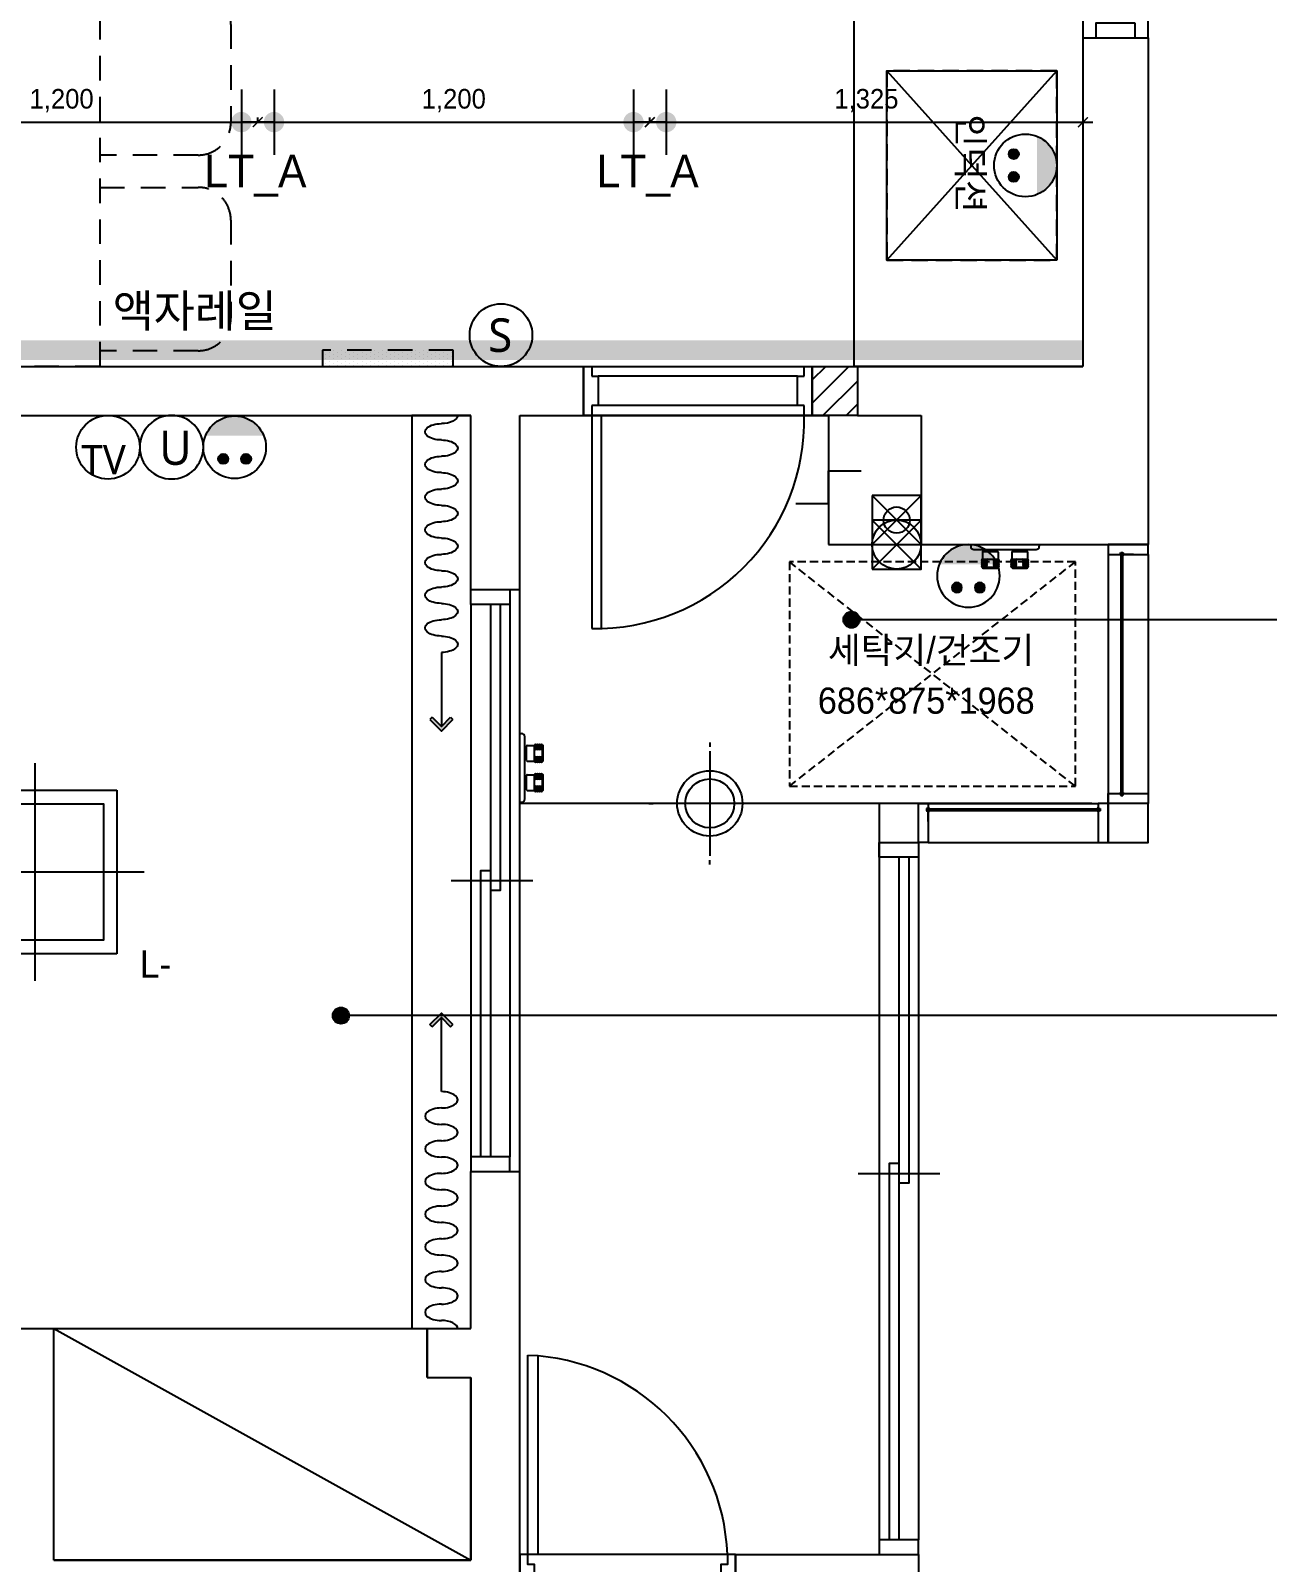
# Model space of a CAD drawing. Header units: inches. Extents: x 38372 to 259385, y 31566 to 93830.
# Drawn here: x 104668 to 108452, y 57393 to 62080 of the extents above; entities that cross this region are included whole.
import ezdxf
from ezdxf.enums import TextEntityAlignment as Align

# ---------------------------------------------------------------- set-up
doc = ezdxf.new("R2010")
doc.units = ezdxf.units.IN
doc.header["$LTSCALE"] = 50
doc.header["$MEASUREMENT"] = 0
doc.header["$PDSIZE"] = 700.071425
for name, pattern in [('DASHED', [0.75, 0.5, -0.25]), ('DASHEDX2', [1.5, 1, -0.5]), ('HID', [2.5, 1.5, -1])]:
    doc.linetypes.add(name, pattern=pattern)
for name, color, linetype in [('0-ELC TEXT', 7, 'Continuous'), ('01. F-소품', 3, 'Continuous'), ('02-WAL', 2, 'Continuous'), ('03-WAL NEW', 3, 'Continuous'), ('04-WIN', 4, 'Continuous'), ('06-FUR', 6, 'Continuous'), ('06-LIGHT', 4, 'Continuous'), ('07-DIM WAL', 5, 'Continuous'), ('2-con', 2, 'Continuous'), ('3.기호.계단선', 30, 'Continuous'), ('4-win', 4, 'Continuous'), ('_LIBR', 4, 'Continuous'), ('fin', 5, 'Continuous'), ('FUR', 8, 'DASHED'), ('HAT', 5, 'Continuous'), ('RC-LIGHT', 7, 'Continuous'), ('U-LANP', 6, 'Continuous'), ('설비', 140, 'Continuous')]:
    doc.layers.add(name, color=color, linetype=linetype)
doc.styles.add('DH-TEXT', font='')
doc.styles.add('HY 울릉도 L', font='')
doc.styles.get("Standard").update_dxf_attribs({"font": 'malgun.ttf'})
doc.styles.add('코레일둥고', font='Korail_Round_Gothic_Medium.ttf')
doc.styles.get('DH-TEXT').set_extended_font_data('HY울릉도L')
doc.styles.get('HY 울릉도 L').set_extended_font_data('HY울릉도L')
doc.linetypes.add('ZIGZAG', pattern='A,0.0001,-0.2,[131,ltypeshp.shx,S=0.2,R=0,X=-0.2,Y=0],-0.4,[131,ltypeshp.shx,S=0.2,R=180,X=0.2,Y=0],-0.2', length=0.8001)
doc.dimstyles.new('30', dxfattribs={"dimscale": 30, "dimtxt": 2, "dimasz": 1, "dimexe": 1, "dimexo": 1, "dimgap": 1, "dimtad": 1, "dimdec": 0, "dimrnd": 0.05, "dimdsep": 46, "dimlunit": 6, "dimtxsty": 'HY 울릉도 L', "dimblk": 'ARCHTICK', "dimcen": 2.5, "dimdle": 1, "dimclrd": 133, "dimclre": 133, "dimclrt": 30, "dimadec": 0, "dimazin": 0, "dimtfac": 1, "dimtdec": 0, "dimtix": 1, "dimtmove": 2, "dimatfit": 3, "dimldrblk": 'ARCHTICK', "dimfxl": 0, "dimlwd": -1, "dimlwe": -1, "dimarcsym": 0})

# ---------------------------------------------------------------- blocks, each defined once
blk = doc.blocks.new('ffwfr')
at = {"color": 8}
for p, q in [((107243, 60432.5), (107393, 60582.5)), ((107243, 60582.5), (107393, 60432.5))]:
    blk.add_line(p, q, dxfattribs=at)
blk.add_lwpolyline([(107243, 60432.5), (107393, 60432.5), (107393, 60582.5), (107243, 60582.5)], close=True, dxfattribs=at)
blk.add_circle((107318, 60507.5), 75, dxfattribs=at)
at = {"layer": '02-WAL', "color": 8}
blk.add_line((107965, 60507.5), (108088, 60507.5), dxfattribs=at)
blk.add_line((107965, 60507.5), (108088, 60507.5), dxfattribs=at)
at = {"layer": '03-WAL NEW', "color": 8, "linetype": 'Continuous'}
for p, q in [((107060, 61011.3), (107101.2, 61052.5)), ((107060, 60940.6), (107171.9, 61052.5)), ((107092.7, 60902.5), (107198, 61007.8)), ((107163.4, 60902.5), (107198, 60937.1))]:
    blk.add_line(p, q, dxfattribs=at)
at = {"layer": '03-WAL NEW', "color": 8}
for p, q in [((107060, 61052.5), (107198, 61052.5)), ((107060, 60902.5), (107060, 61052.5)), ((107198, 61052.5), (107198, 60902.5)), ((106165, 59715.5), (106165, 60902.5)), ((106165, 60902.5), (107110, 60902.5)), ((107198, 60902.5), (107060, 60902.5)), ((107110, 60902.5), (107110, 60507.5)), ((107110, 60633.3), (107110, 60733.3)), ((107110, 60733.3), (107210, 60733.3)), ((107393, 60657.5), (107243, 60507.5)), ((107243, 60657.5), (107393, 60507.5)), ((107393, 60657.5), (107243, 60657.5)), ((107243, 60657.5), (107243, 60507.5)), ((107393, 60507.5), (107393, 60657.5)), ((107010, 60633.3), (107110, 60633.3)), ((107110, 60507.5), (107965, 60507.5)), ((107243, 60507.5), (107393, 60507.5)), ((107965, 60507.5), (107965, 59715.5)), ((107915, 59715.5), (106165, 59715.5))]:
    blk.add_line(p, q, dxfattribs=at)
blk.add_circle((107318, 60582.5), 40, dxfattribs=at)
at = {"layer": '04-WIN', "color": 8}
for p, q in [((107965, 60507.5), (108088, 60507.5)), ((107965, 60507.5), (107965, 59715.5)), ((107965, 60507.5), (108088, 60507.5)), ((107965, 60507.5), (107965, 60477.5)), ((108088, 60507.5), (107965, 60507.5)), ((108088, 60477.5), (108088, 60507.5)), ((107965, 60477.5), (108002.3, 60477.5)), ((107965, 60477.5), (107965, 59745.5)), ((108001.5, 60477.5), (108002.9, 60474.8)), ((108002.3, 60477.5), (108004, 60483)), ((108002.9, 60474.8), (108003.8, 60474.2)), ((108003.8, 60474.2), (108005.3, 60473.7)), ((108004, 60483), (108010.5, 60483)), ((108005.3, 60481), (108009.3, 60481)), ((108005.3, 59742), (108005.3, 60481)), ((108009.3, 60481), (108009.3, 59742)), ((108010.7, 60474.2), (108009.3, 60473.7)), ((108010.5, 60483), (108012.3, 60477.5)), ((108011.7, 60474.8), (108010.7, 60474.2)), ((108013.1, 60477.5), (108011.7, 60474.8)), ((108012.3, 60477.5), (108088, 60477.5)), ((108043.2, 60477.5), (108012.3, 60477.5)), ((108088, 60477.5), (108088, 59745.5)), ((106165, 58589.5), (106165, 60369.5)), ((106015, 60324.5), (106015, 58634.5)), ((106075, 60324.5), (106075, 58634.5)), ((106135, 60324.5), (106135, 58634.5)), ((107265, 59715.5), (107265, 57417.5)), ((107385, 59715.5), (107415, 59715.5)), ((107385, 59595.5), (107385, 59715.5)), ((107415, 59715.5), (107415, 59701.2)), ((107415, 59715.5), (107935, 59715.5)), ((107935, 59715.5), (107935, 59701.2)), ((107965, 59715.5), (107935, 59715.5)), ((107935, 59715.5), (107935, 59701.2)), ((107965, 59745.5), (108002.3, 59745.5)), ((107965, 59715.5), (107965, 59745.5)), ((107965, 59745.5), (108002.3, 59745.5)), ((108088, 59715.5), (107965, 59715.5)), ((107965, 59595.5), (107965, 59715.5)), ((108001.5, 59745.5), (108002.9, 59748.2)), ((108002.3, 59745.5), (108004, 59740)), ((108002.9, 59748.2), (108003.8, 59748.8)), ((108003.8, 59748.8), (108005.3, 59749.3)), ((108004, 59740), (108010.5, 59740)), ((108005.3, 59742), (108009.3, 59742)), ((108009.3, 59742), (108005.3, 59742)), ((108010.7, 59748.8), (108009.3, 59749.3)), ((108010.5, 59740), (108012.3, 59745.5)), ((108011.7, 59748.2), (108010.7, 59748.8)), ((108013.1, 59745.5), (108011.7, 59748.2)), ((108012.3, 59745.5), (108088, 59745.5)), ((108088, 59745.5), (108088, 59715.5)), ((107415, 59701.2), (107409.5, 59699.5)), ((107409.5, 59699.5), (107409.5, 59693)), ((107409.5, 59693), (107415, 59691.2)), ((107411.5, 59698.2), (107411.5, 59694.2)), ((107938.5, 59698.2), (107411.5, 59698.2)), ((107411.5, 59694.2), (107938.5, 59694.2)), ((107415, 59702), (107417.7, 59700.6)), ((107415, 59690.4), (107417.7, 59691.8)), ((107415, 59691.2), (107415, 59595.5)), ((107415, 59660.3), (107415, 59691.2)), ((107417.7, 59700.6), (107418.3, 59699.7)), ((107417.7, 59691.8), (107418.3, 59692.8)), ((107418.3, 59699.7), (107418.8, 59698.2)), ((107418.3, 59692.8), (107418.8, 59694.2)), ((107931.7, 59699.7), (107931.2, 59698.2)), ((107931.7, 59692.8), (107931.2, 59694.2)), ((107932.3, 59700.6), (107931.7, 59699.7)), ((107932.3, 59691.8), (107931.7, 59692.8)), ((107935, 59702), (107932.3, 59700.6)), ((107935, 59690.4), (107932.3, 59691.8)), ((107935, 59701.2), (107940.5, 59699.5)), ((107940.5, 59693), (107935, 59691.2)), ((107935, 59691.2), (107935, 59595.5)), ((107938.5, 59698.2), (107938.5, 59694.2)), ((107938.5, 59694.2), (107938.5, 59698.2)), ((107940.5, 59699.5), (107940.5, 59693)), ((107415, 59595.5), (107385, 59595.5)), ((107415, 59595.5), (107935, 59595.5)), ((107935, 59595.5), (107965, 59595.5)), ((107265, 59550.5), (107265, 57462.5)), ((107325, 59550.5), (107325, 57462.5)), ((107385, 59550.5), (107385, 57462.5)), ((105955, 59479.5), (106205, 59479.5)), ((107200, 58583.5), (107450, 58583.5))]:
    blk.add_line(p, q, dxfattribs=at)
for points in [[(108048, 62102.5), (107928, 62102.5), (107928, 62057.5), (108048, 62057.5)], [(106015, 60369.5), (106135, 60369.5), (106135, 60324.5), (106015, 60324.5)], [(107265, 59715.5), (107265, 59595.5), (107385, 59595.5), (107385, 59715.5)], [(107965, 59715.5), (107965, 59595.5), (108088, 59595.5), (108088, 59715.5)], [(107265, 59595.5), (107385, 59595.5), (107385, 59550.5), (107265, 59550.5)], [(106135, 58634.5), (106015, 58634.5), (106015, 58589.5), (106135, 58589.5)], [(107385, 57462.5), (107265, 57462.5), (107265, 57417.5), (107385, 57417.5)]]:
    blk.add_lwpolyline(points, close=True, dxfattribs=at)
for points in [[(106105, 60324.5), (106105, 59449.5), (106075, 59449.5)], [(107355, 59550.5), (107355, 58553.5), (107325, 58553.5)], [(106075, 59509.5), (106045, 59509.5), (106045, 58634.5)], [(107325, 58613.5), (107295, 58613.5), (107295, 57462.5)]]:
    blk.add_lwpolyline(points, dxfattribs=at)
at = {"layer": '06-FUR', "color": 8}
for p, q in [((107888, 63817.5), (107888, 61052.5)), ((107188, 61052.5), (107188, 63117.5)), ((107888, 61052.5), (107188, 61052.5)), ((104739, 58108.5), (105882, 58108.5)), ((104739, 57399.5), (104739, 58108.5)), ((104739, 58108.5), (106015, 57399.5)), ((105882, 58108.5), (105882, 57958.5)), ((105882, 57958.5), (106015, 57958.5)), ((106015, 57958.5), (106015, 57399.5)), ((106015, 57399.5), (104739, 57399.5))]:
    blk.add_line(p, q, dxfattribs=at)
at = {"layer": '06-FUR', "color": 8, "linetype": 'DASHEDX2'}
for p, q in [((107288, 61957.5), (107288, 61377.5)), ((107808, 61957.5), (107288, 61957.5)), ((107808, 61377.5), (107808, 61957.5)), ((107288, 61377.5), (107808, 61377.5))]:
    blk.add_line(p, q, dxfattribs=at)
at = {"layer": '2-con', "color": 8}
for p, q in [((107888, 62057.5), (108048, 62057.5)), ((107888, 62057.5), (107888, 61052.5)), ((108088, 62057.5), (108088, 60507.5)), ((103380, 61052.5), (106360, 61052.5)), ((106360, 61052.5), (106360, 60902.5)), ((107198, 61052.5), (107888, 61052.5)), ((107198, 61052.5), (107198, 60902.5)), ((103530, 60902.5), (106015, 60902.5)), ((106015, 60369.5), (106015, 60902.5)), ((106165, 60902.5), (106360, 60902.5)), ((106165, 60902.5), (106360, 60902.5)), ((106165, 60369.5), (106165, 60902.5)), ((107198, 60902.5), (107393, 60902.5)), ((107393, 60902.5), (107393, 60507.5)), ((107393, 60507.5), (108088, 60507.5)), ((106015, 60369.5), (106165, 60369.5)), ((106015, 58589.5), (106165, 58589.5)), ((106015, 58108.5), (106015, 58589.5)), ((106165, 57267.5), (106165, 58589.5)), ((103530, 58108.5), (104739, 58108.5)), ((104739, 57399.5), (104739, 58108.5)), ((105882, 58108.5), (106015, 58108.5)), ((105882, 57958.5), (105882, 58108.5)), ((105882, 57958.5), (106015, 57958.5)), ((106015, 57399.5), (106015, 57958.5)), ((106825, 57417.5), (107385, 57417.5)), ((106825, 57417.5), (106825, 56667.5)), ((107385, 57417.5), (107385, 57267.5)), ((104739, 57399.5), (106015, 57399.5))]:
    blk.add_line(p, q, dxfattribs=at)
at = {"layer": '3.기호.계단선', "color": 8, "linetype": 'HID'}
for p, q in [((105561.3, 61102.5), (105561.3, 61052.5)), ((105961.3, 61102.5), (105561.3, 61102.5)), ((105961.3, 61052.5), (105961.3, 61102.5)), ((105561.3, 61052.5), (105961.3, 61052.5))]:
    blk.add_line(p, q, dxfattribs=at)
at = {"layer": '3.기호.계단선', "color": 8, "linetype": 'Continuous'}
for p, q in [((105569.9, 61100.3), (105569.9, 61100.3)), ((105569.9, 61087.8), (105569.9, 61087.8)), ((105569.9, 61075.3), (105569.9, 61075.3)), ((105582.4, 61094), (105582.4, 61094)), ((105582.4, 61081.5), (105582.4, 61081.5)), ((105582.4, 61069), (105582.4, 61069)), ((105594.9, 61100.3), (105594.9, 61100.3)), ((105594.9, 61087.8), (105594.9, 61087.8)), ((105594.9, 61075.3), (105594.9, 61075.3)), ((105607.4, 61094), (105607.4, 61094)), ((105607.4, 61081.5), (105607.4, 61081.5)), ((105607.4, 61069), (105607.4, 61069)), ((105619.9, 61100.3), (105619.9, 61100.3)), ((105619.9, 61087.8), (105619.9, 61087.8)), ((105619.9, 61075.3), (105619.9, 61075.3)), ((105632.4, 61094), (105632.4, 61094)), ((105632.4, 61081.5), (105632.4, 61081.5)), ((105632.4, 61069), (105632.4, 61069)), ((105644.9, 61100.3), (105644.9, 61100.3)), ((105644.9, 61087.8), (105644.9, 61087.8)), ((105644.9, 61075.3), (105644.9, 61075.3)), ((105657.4, 61094), (105657.4, 61094)), ((105657.4, 61081.5), (105657.4, 61081.5)), ((105657.4, 61069), (105657.4, 61069)), ((105669.9, 61100.3), (105669.9, 61100.3)), ((105669.9, 61087.8), (105669.9, 61087.8)), ((105669.9, 61075.3), (105669.9, 61075.3)), ((105682.4, 61094), (105682.4, 61094)), ((105682.4, 61081.5), (105682.4, 61081.5)), ((105682.4, 61069), (105682.4, 61069)), ((105694.9, 61100.3), (105694.9, 61100.3)), ((105694.9, 61087.8), (105694.9, 61087.8)), ((105694.9, 61075.3), (105694.9, 61075.3)), ((105707.4, 61094), (105707.4, 61094)), ((105707.4, 61081.5), (105707.4, 61081.5)), ((105707.4, 61069), (105707.4, 61069)), ((105719.9, 61100.3), (105719.9, 61100.3)), ((105719.9, 61087.8), (105719.9, 61087.8)), ((105719.9, 61075.3), (105719.9, 61075.3)), ((105732.4, 61094), (105732.4, 61094)), ((105732.4, 61081.5), (105732.4, 61081.5)), ((105732.4, 61069), (105732.4, 61069)), ((105744.9, 61100.3), (105744.9, 61100.3)), ((105744.9, 61087.8), (105744.9, 61087.8)), ((105744.9, 61075.3), (105744.9, 61075.3)), ((105757.4, 61094), (105757.4, 61094)), ((105757.4, 61081.5), (105757.4, 61081.5)), ((105757.4, 61069), (105757.4, 61069)), ((105769.9, 61100.3), (105769.9, 61100.3)), ((105769.9, 61087.8), (105769.9, 61087.8)), ((105769.9, 61075.3), (105769.9, 61075.3)), ((105782.4, 61094), (105782.4, 61094)), ((105782.4, 61081.5), (105782.4, 61081.5)), ((105782.4, 61069), (105782.4, 61069)), ((105794.9, 61100.3), (105794.9, 61100.3)), ((105794.9, 61087.8), (105794.9, 61087.8)), ((105794.9, 61075.3), (105794.9, 61075.3)), ((105807.4, 61094), (105807.4, 61094)), ((105807.4, 61081.5), (105807.4, 61081.5)), ((105807.4, 61069), (105807.4, 61069)), ((105819.9, 61100.3), (105819.9, 61100.3)), ((105819.9, 61087.8), (105819.9, 61087.8)), ((105819.9, 61075.3), (105819.9, 61075.3)), ((105832.4, 61094), (105832.4, 61094)), ((105832.4, 61081.5), (105832.4, 61081.5)), ((105832.4, 61069), (105832.4, 61069)), ((105844.9, 61100.3), (105844.9, 61100.3)), ((105844.9, 61087.8), (105844.9, 61087.8)), ((105844.9, 61075.3), (105844.9, 61075.3)), ((105857.4, 61094), (105857.4, 61094)), ((105857.4, 61081.5), (105857.4, 61081.5)), ((105857.4, 61069), (105857.4, 61069)), ((105869.9, 61100.3), (105869.9, 61100.3)), ((105869.9, 61087.8), (105869.9, 61087.8)), ((105869.9, 61075.3), (105869.9, 61075.3)), ((105882.4, 61094), (105882.4, 61094)), ((105882.4, 61081.5), (105882.4, 61081.5)), ((105882.4, 61069), (105882.4, 61069)), ((105894.9, 61100.3), (105894.9, 61100.3)), ((105894.9, 61087.8), (105894.9, 61087.8)), ((105894.9, 61075.3), (105894.9, 61075.3)), ((105907.4, 61094), (105907.4, 61094)), ((105907.4, 61081.5), (105907.4, 61081.5)), ((105907.4, 61069), (105907.4, 61069)), ((105919.9, 61100.3), (105919.9, 61100.3)), ((105919.9, 61087.8), (105919.9, 61087.8)), ((105919.9, 61075.3), (105919.9, 61075.3)), ((105932.4, 61094), (105932.4, 61094)), ((105932.4, 61081.5), (105932.4, 61081.5)), ((105932.4, 61069), (105932.4, 61069)), ((105944.9, 61100.3), (105944.9, 61100.3)), ((105944.9, 61087.8), (105944.9, 61087.8)), ((105944.9, 61075.3), (105944.9, 61075.3)), ((105957.4, 61094), (105957.4, 61094)), ((105957.4, 61081.5), (105957.4, 61081.5)), ((105957.4, 61069), (105957.4, 61069)), ((105569.9, 61062.8), (105569.9, 61062.8)), ((105582.4, 61056.5), (105582.4, 61056.5)), ((105594.9, 61062.8), (105594.9, 61062.8)), ((105607.4, 61056.5), (105607.4, 61056.5)), ((105619.9, 61062.8), (105619.9, 61062.8)), ((105632.4, 61056.5), (105632.4, 61056.5)), ((105644.9, 61062.8), (105644.9, 61062.8)), ((105657.4, 61056.5), (105657.4, 61056.5)), ((105669.9, 61062.8), (105669.9, 61062.8)), ((105682.4, 61056.5), (105682.4, 61056.5)), ((105694.9, 61062.8), (105694.9, 61062.8)), ((105707.4, 61056.5), (105707.4, 61056.5)), ((105719.9, 61062.8), (105719.9, 61062.8)), ((105732.4, 61056.5), (105732.4, 61056.5)), ((105744.9, 61062.8), (105744.9, 61062.8)), ((105757.4, 61056.5), (105757.4, 61056.5)), ((105769.9, 61062.8), (105769.9, 61062.8)), ((105782.4, 61056.5), (105782.4, 61056.5)), ((105794.9, 61062.8), (105794.9, 61062.8)), ((105807.4, 61056.5), (105807.4, 61056.5)), ((105819.9, 61062.8), (105819.9, 61062.8)), ((105832.4, 61056.5), (105832.4, 61056.5)), ((105844.9, 61062.8), (105844.9, 61062.8)), ((105857.4, 61056.5), (105857.4, 61056.5)), ((105869.9, 61062.8), (105869.9, 61062.8)), ((105882.4, 61056.5), (105882.4, 61056.5)), ((105894.9, 61062.8), (105894.9, 61062.8)), ((105907.4, 61056.5), (105907.4, 61056.5)), ((105919.9, 61062.8), (105919.9, 61062.8)), ((105932.4, 61056.5), (105932.4, 61056.5)), ((105944.9, 61062.8), (105944.9, 61062.8)), ((105957.4, 61056.5), (105957.4, 61056.5))]:
    blk.add_line(p, q, dxfattribs=at)
at = {"layer": '4-win', "color": 8}
blk.add_lwpolyline([(107888, 62057.5), (108088, 62057.5), (108088, 62857.5), (107888, 62857.5)], close=True, dxfattribs=at)
at = {"layer": '_LIBR', "color": 8, "linetype": 'Continuous'}
for p, q in [((106360, 60902.5), (106360, 61052.5)), ((106360, 61052.5), (106385, 61052.5)), ((106385, 61052.5), (107035, 61052.5)), ((106385, 61052.5), (106385, 61023.1)), ((106385, 61023.1), (106405, 61023.1)), ((107015, 61023.1), (106405, 61023.1)), ((106405, 61023.1), (106405, 60933)), ((107015, 61023.1), (107035, 61023.1)), ((107015, 60933), (107015, 61023.1)), ((107035, 61023.1), (107035, 61052.5)), ((107035, 61052.5), (107060, 61052.5)), ((107060, 61052.5), (107060, 60902.5)), ((106385, 60933), (106385, 60902.5)), ((106405, 60933), (106385, 60933)), ((107015, 60933), (106405, 60933)), ((107035, 60933), (107015, 60933)), ((107035, 60902.5), (107035, 60933)), ((106385, 60902.5), (106360, 60902.5)), ((106415, 60902.5), (106385, 60902.5)), ((106385, 60902.5), (106385, 60250.5)), ((107035, 60902.5), (106415, 60902.5)), ((106415, 60251.1), (106415, 60902.5)), ((107060, 60902.5), (107035, 60902.5)), ((106800, 57417.5), (106220, 57417.5))]:
    blk.add_line(p, q, dxfattribs=at)
for points in [[(106220, 58026.6), (106220, 57417.5), (106190, 57417.5), (106190, 58027.5)], [(106800, 57237.5), (106825, 57237.5), (106825, 57417.5), (106800, 57417.5), (106800, 57387), (106780, 57387), (106780, 57267), (106800, 57267), (106800, 57237.5)]]:
    blk.add_lwpolyline(points, dxfattribs=at)
blk.add_lwpolyline([(106210, 57267), (106210, 57387), (106190, 57387), (106190, 57417.5), (106165, 57417.5), (106165, 57237.5), (106190, 57237.5), (106190, 57267)], close=True, dxfattribs=at)
for centre, radius, start, end in [((106400, 60886.1), 635.2, 268.6469, 1.4764), ((106166.6, 57393.1), 633.9, 2.2016, 87.8831)]:
    blk.add_arc(centre, radius, start, end, dxfattribs=at)
at = {"layer": 'fin', "color": 8}
for p, q in [((107544.6, 60507.5), (107544.6, 60502.5)), ((107754.6, 60507.5), (107754.6, 60502.5)), ((107554.6, 60492.5), (107744.6, 60492.5)), ((107580.6, 60484.5), (107580.6, 60462.5)), ((107580.6, 60462.5), (107628.6, 60462.5)), ((107582.6, 60486.5), (107626.6, 60486.5)), ((107587.6, 60492.5), (107587.6, 60486.5)), ((107621.6, 60492.5), (107621.6, 60486.5)), ((107628.6, 60484.5), (107628.6, 60462.5)), ((107670.6, 60484.5), (107670.6, 60462.5)), ((107670.6, 60462.5), (107718.6, 60462.5)), ((107672.6, 60486.5), (107716.6, 60486.5)), ((107677.6, 60492.5), (107677.6, 60486.5)), ((107711.6, 60492.5), (107711.6, 60486.5)), ((107718.6, 60484.5), (107718.6, 60462.5)), ((107580.6, 60456.5), (107595.6, 60456.5)), ((107580.6, 60450.5), (107595.6, 60450.5)), ((107580.6, 60444.5), (107595.6, 60444.5)), ((107580.6, 60438.5), (107628.6, 60438.5)), ((107580.6, 60438.5), (107580.6, 60437.5)), ((107582.6, 60435.5), (107626.6, 60435.5)), ((107613.6, 60456.5), (107628.6, 60456.5)), ((107613.6, 60450.5), (107628.6, 60450.5)), ((107613.6, 60444.5), (107628.6, 60444.5)), ((107628.6, 60438.5), (107628.6, 60437.5)), ((107670.6, 60456.5), (107685.6, 60456.5)), ((107670.6, 60450.5), (107685.6, 60450.5)), ((107670.6, 60444.5), (107685.6, 60444.5)), ((107670.6, 60438.5), (107670.6, 60437.5)), ((107670.6, 60438.5), (107718.6, 60438.5)), ((107672.6, 60435.5), (107716.6, 60435.5)), ((107703.6, 60456.5), (107718.6, 60456.5)), ((107703.6, 60450.5), (107718.6, 60450.5)), ((107703.6, 60444.5), (107718.6, 60444.5)), ((107718.6, 60438.5), (107718.6, 60437.5)), ((106165, 59929), (106170, 59929)), ((106180, 59729), (106180, 59919)), ((106180, 59886), (106186, 59886)), ((106180, 59852), (106186, 59852)), ((106186, 59847), (106186, 59891)), ((106188, 59893), (106210, 59893)), ((106210, 59845), (106210, 59893)), ((106216, 59878), (106216, 59893)), ((106216, 59845), (106216, 59860)), ((106222, 59878), (106222, 59893)), ((106222, 59845), (106222, 59860)), ((106228, 59878), (106228, 59893)), ((106228, 59845), (106228, 59860)), ((106234, 59893), (106235, 59893)), ((106234, 59845), (106234, 59893)), ((106237, 59847), (106237, 59891)), ((106188, 59845), (106210, 59845)), ((106234, 59845), (106235, 59845)), ((106180, 59796), (106186, 59796)), ((106180, 59762), (106186, 59762)), ((106186, 59757), (106186, 59801)), ((106188, 59803), (106210, 59803)), ((106210, 59755), (106210, 59803)), ((106216, 59788), (106216, 59803)), ((106216, 59755), (106216, 59770)), ((106222, 59788), (106222, 59803)), ((106222, 59755), (106222, 59770)), ((106228, 59788), (106228, 59803)), ((106228, 59755), (106228, 59770)), ((106234, 59755), (106234, 59803)), ((106234, 59803), (106235, 59803)), ((106237, 59757), (106237, 59801)), ((106165, 59719), (106170, 59719)), ((106188, 59755), (106210, 59755)), ((106234, 59755), (106235, 59755))]:
    blk.add_line(p, q, dxfattribs=at)
for centre, radius, start, end in [((107554.6, 60502.5), 10, 180, 270), ((107580.6, 60459.5), 3, 90, 270), ((107582.6, 60484.5), 2, 90, 180), ((107595.6, 60459.5), 3, 90, 270), ((107613.6, 60459.5), 3, 270, 90), ((107626.6, 60484.5), 2, 0, 90), ((107628.6, 60459.5), 3, 270, 90), ((107670.6, 60459.5), 3, 90, 270), ((107672.6, 60484.5), 2, 90, 180), ((107685.6, 60459.5), 3, 90, 270), ((107703.6, 60459.5), 3, 270, 90), ((107716.6, 60484.5), 2, 0, 90), ((107718.6, 60459.5), 3, 270, 90), ((107744.6, 60502.5), 10, 270, 0), ((107580.6, 60453.5), 3, 90, 270), ((107580.6, 60447.5), 3, 90, 270), ((107580.6, 60441.5), 3, 90, 270), ((107582.6, 60437.5), 2, 180, 270), ((107595.6, 60453.5), 3, 90, 270), ((107595.6, 60447.5), 3, 90, 270), ((107595.6, 60441.5), 3, 90, 270), ((107613.6, 60453.5), 3, 270, 90), ((107613.6, 60447.5), 3, 270, 90), ((107613.6, 60441.5), 3, 270, 90), ((107626.6, 60437.5), 2, 270, 0), ((107628.6, 60453.5), 3, 270, 90), ((107628.6, 60447.5), 3, 270, 90), ((107628.6, 60441.5), 3, 270, 90), ((107670.6, 60453.5), 3, 90, 270), ((107670.6, 60447.5), 3, 90, 270), ((107670.6, 60441.5), 3, 90, 270), ((107672.6, 60437.5), 2, 180, 270), ((107685.6, 60453.5), 3, 90, 270), ((107685.6, 60447.5), 3, 90, 270), ((107685.6, 60441.5), 3, 90, 270), ((107703.6, 60453.5), 3, 270, 90), ((107703.6, 60447.5), 3, 270, 90), ((107703.6, 60441.5), 3, 270, 90), ((107716.6, 60437.5), 2, 270, 0), ((107718.6, 60453.5), 3, 270, 90), ((107718.6, 60447.5), 3, 270, 90), ((107718.6, 60441.5), 3, 270, 90), ((106170, 59919), 10, 0, 90), ((106188, 59891), 2, 90, 180), ((106213, 59893), 3, 0, 180), ((106213, 59878), 3, 0, 180), ((106213, 59860), 3, 180, 0), ((106219, 59893), 3, 0, 180), ((106219, 59878), 3, 0, 180), ((106219, 59860), 3, 180, 0), ((106225, 59893), 3, 0, 180), ((106225, 59878), 3, 0, 180), ((106225, 59860), 3, 180, 0), ((106231, 59893), 3, 0, 180), ((106231, 59878), 3, 0, 180), ((106231, 59860), 3, 180, 0), ((106235, 59891), 2, 0, 90), ((106188, 59847), 2, 180, 270), ((106213, 59845), 3, 180, 0), ((106213, 59803), 3, 0, 180), ((106219, 59845), 3, 180, 0), ((106219, 59803), 3, 0, 180), ((106225, 59845), 3, 180, 0), ((106225, 59803), 3, 0, 180), ((106231, 59845), 3, 180, 0), ((106231, 59803), 3, 0, 180), ((106235, 59847), 2, 270, 0), ((106188, 59801), 2, 90, 180), ((106188, 59757), 2, 180, 270), ((106213, 59788), 3, 0, 180), ((106213, 59770), 3, 180, 0), ((106219, 59788), 3, 0, 180), ((106219, 59770), 3, 180, 0), ((106225, 59788), 3, 0, 180), ((106225, 59770), 3, 180, 0), ((106231, 59788), 3, 0, 180), ((106231, 59770), 3, 180, 0), ((106235, 59801), 2, 0, 90), ((106235, 59757), 2, 270, 0), ((106170, 59729), 10, 270, 0), ((106213, 59755), 3, 180, 0), ((106219, 59755), 3, 180, 0), ((106225, 59755), 3, 180, 0), ((106231, 59755), 3, 180, 0)]:
    blk.add_arc(centre, radius, start, end, dxfattribs=at)
at = {"layer": 'FUR', "color": 8}
for p, q in [((107865, 59768.5), (106990, 60454.5)), ((106990, 59768.5), (107865, 60454.5)), ((107865, 60454.5), (106990, 60454.5)), ((106990, 60454.5), (106990, 59768.5)), ((107865, 59768.5), (107865, 60454.5)), ((106990, 59768.5), (107865, 59768.5))]:
    blk.add_line(p, q, dxfattribs=at)
at = {"layer": 'FUR', "color": 8, "linetype": 'HID'}
blk.add_lwpolyline([(104080, 62252.5), (104880, 62252.5), (104880, 61052.5), (104080, 61052.5)], close=True, dxfattribs=at)
for points in [[(104880.9, 62199.2), (105180.9, 62199.2, -0.414214), (105280.9, 62099.2), (105280.9, 61799.2, -0.414214), (105180.9, 61699.2), (104880.9, 61699.2)], [(104880.9, 61600.5), (105180.9, 61600.5, -0.414214), (105280.9, 61500.5), (105280.9, 61200.5, -0.414214), (105180.9, 61100.5), (104880.9, 61100.5)]]:
    blk.add_lwpolyline(points, format="xyb", dxfattribs=at)
at = {"layer": '06-FUR', "color": 8, "linetype": 'DASHEDX2', "style": '코레일둥고'}
blk.add_text('인덕션', height=80, rotation=270, dxfattribs=at).set_placement((107504.6, 61824.1))
for s, p in [('세탁기/건조기', (107107.7, 60144.1)), ('686*875*1968', (107076.9, 59990))]:
    blk.add_text(s, height=80, dxfattribs=at).set_placement(p)
blk = doc.blocks.new('FFSFDF')
at = {"layer": '01. F-소품'}
blk.add_hatch(color=8, dxfattribs=at).paths.add_polyline_path([(1567672.9, 1746751.1), (1567679.9, 1746744.1), (1567715.3, 1746779.4), (1567679.9, 1746814.8), (1567672.9, 1746807.7), (1567701.2, 1746779.4)])
at = {"layer": '01. F-소품', "color": 8}
for p, q in [((1567672.9, 1746807.7), (1567679.9, 1746814.8)), ((1567474.8, 1746779.4), (1567701.2, 1746779.4)), ((1567672.9, 1746751.1), (1567679.9, 1746744.1))]:
    blk.add_line(p, q, dxfattribs=at)
for points in [[(1567672.9, 1746807.7), (1567701.2, 1746779.4), (1567672.9, 1746751.1)], [(1567679.9, 1746814.8), (1567715.3, 1746779.4), (1567679.9, 1746744.1)]]:
    blk.add_lwpolyline(points, dxfattribs=at)
for centre, start_param, end_param in [((1566799.8, 1746779.4), 1.570796, 4.712389), ((1566899.8, 1746779.4), 1.570796, 4.712389), ((1566999.8, 1746779.4), 1.570796, 4.712389), ((1567099.8, 1746779.4), 1.570796, 4.712389), ((1567199.8, 1746779.4), 1.570796, 4.712389), ((1567299.8, 1746779.4), 1.570796, 4.712389), ((1567399.8, 1746779.4), 1.570796, 4.712389), ((1566749.8, 1746779.4), 6.283185, 7.853982), ((1566849.8, 1746779.4), 4.712389, 7.853982), ((1566949.8, 1746779.4), 4.712389, 7.853982), ((1567049.8, 1746779.4), 4.712389, 7.853982), ((1567149.8, 1746779.4), 4.712389, 7.853982), ((1567249.8, 1746779.4), 4.712389, 7.853982), ((1567349.8, 1746779.4), 4.712389, 7.853982), ((1567449.8, 1746779.4), 4.712389, 7.853982)]:
    blk.add_ellipse(centre, major_axis=(0, -50), ratio=0.5, start_param=start_param, end_param=end_param, dxfattribs=at)
blk = doc.blocks.new('G-101')
at = {"layer": 'RC-LIGHT', "color": 251}
for p, q in [((0, -400), (0, 400)), ((400, 0), (-400, 0))]:
    blk.add_line(p, q, dxfattribs=at)
at = {"layer": 'RC-LIGHT', "color": 7}
for p, q in [((-300, -300), (-300, 300)), ((-300, 300), (300, 300)), ((300, 300), (300, -300)), ((300, -300), (-300, -300))]:
    blk.add_line(p, q, dxfattribs=at)
at = {"layer": 'RC-LIGHT', "color": 1}
blk.add_lwpolyline([(-250, 250), (250, 250), (250, -250), (-250, -250)], close=True, dxfattribs=at)
at = {"layer": 'RC-LIGHT', "style": 'DH-TEXT'}
blk.add_attdef('L-', text='', height=100, dxfattribs=at).set_placement((383.2, -287.8), align=Align.TOP_LEFT)
blk = doc.blocks.new('A$C08B77260')
at = {"layer": 'HAT', "color": 1}
for p, q in [((186.7, 373.3), (186.7, 360)), ((186.7, 346.7), (186.7, 26.7)), ((0, 186.7), (13.3, 186.7)), ((346.7, 186.7), (26.7, 186.7)), ((373.3, 186.7), (360, 186.7)), ((186.7, 0), (186.7, 13.3))]:
    blk.add_line(p, q, dxfattribs=at)
at = {"layer": 'U-LANP', "color": 4}
blk.add_circle((186.7, 186.7), 100, dxfattribs=at)
at = {"layer": 'U-LANP', "color": 8}
blk.add_circle((186.7, 186.7), 75, dxfattribs=at)
blk = doc.blocks.new('ghehrth')
at = {"layer": '06-LIGHT'}
h = blk.add_hatch(color=256, dxfattribs=at)
h.dxf.hatch_style = 1
edge = h.paths.add_edge_path()
edge.add_arc((74745, 23106.8), 31.2, 270, 630)
at = {"color": 1, "linetype": 'Continuous'}
for p, q in [((74745, 23006.8), (74745, 23206.8)), ((74645, 23106.8), (74845, 23106.8))]:
    blk.add_line(p, q, dxfattribs=at)
blk = doc.blocks.new('HEY')
at = {"layer": '06-LIGHT', "color": 1}
blk.add_lwpolyline([(66128.5, 14166.8), (66128.5, 14066.8), (66128.5, 14116.8), (66114.3, 14116.8)], dxfattribs=at)
at = {"layer": '06-LIGHT'}
for p in [(-8616.6, -8940), (-8616.6, -9040)]:
    blk.add_blockref('ghehrth', p, dxfattribs=at)
blk = doc.blocks.new('_ArchTick')
at = {"color": 0, "linetype": 'ByBlock', "const_width": 0.15}
blk.add_lwpolyline([(-0.5, -0.5), (0.5, 0.5)], dxfattribs=at)
blk = doc.blocks.new('*D139')
at = {"layer": '07-DIM WAL', "color": 133}
blk.add_line((104133, 61800), (105393, 61800), dxfattribs=at)
at = {"layer": 'Defpoints', "color": 0}
for p in [(104163, 61800), (105363, 61800), (105363, 61800)]:
    blk.add_point(p, dxfattribs=at)
at = {"layer": '07-DIM WAL', "color": 133, "xscale": 30, "yscale": 30, "zscale": 30, "rotation": 180}
blk.add_blockref('_ArchTick', (104163, 61800), dxfattribs=at)
at = {"layer": '07-DIM WAL', "color": 133, "xscale": 30, "yscale": 30, "zscale": 30}
blk.add_blockref('_ArchTick', (105363, 61800), dxfattribs=at)
at = {"layer": '07-DIM WAL', "color": 30, "insert": (104763, 61865.9), "char_height": 60, "attachment_point": 5, "style": 'HY 울릉도 L'}
blk.add_mtext('1,200', dxfattribs=at)
blk = doc.blocks.new('*D140')
at = {"layer": '07-DIM WAL', "color": 133}
blk.add_line((105333, 61800), (106593, 61800), dxfattribs=at)
at = {"layer": 'Defpoints', "color": 0}
for p in [(105363, 61800), (106563, 61800), (106563, 61800)]:
    blk.add_point(p, dxfattribs=at)
at = {"layer": '07-DIM WAL', "color": 133, "xscale": 30, "yscale": 30, "zscale": 30, "rotation": 180}
blk.add_blockref('_ArchTick', (105363, 61800), dxfattribs=at)
at = {"layer": '07-DIM WAL', "color": 133, "xscale": 30, "yscale": 30, "zscale": 30}
blk.add_blockref('_ArchTick', (106563, 61800), dxfattribs=at)
at = {"layer": '07-DIM WAL', "color": 30, "insert": (105963, 61865.9), "char_height": 60, "attachment_point": 5, "style": 'HY 울릉도 L'}
blk.add_mtext('1,200', dxfattribs=at)
blk = doc.blocks.new('*D141')
at = {"layer": '07-DIM WAL', "color": 133}
blk.add_line((106533, 61800), (107918, 61800), dxfattribs=at)
at = {"layer": 'Defpoints', "color": 0}
for p in [(106563, 61800), (107888, 61800), (107888, 61800)]:
    blk.add_point(p, dxfattribs=at)
at = {"layer": '07-DIM WAL', "color": 133, "xscale": 30, "yscale": 30, "zscale": 30, "rotation": 180}
blk.add_blockref('_ArchTick', (106563, 61800), dxfattribs=at)
at = {"layer": '07-DIM WAL', "color": 133, "xscale": 30, "yscale": 30, "zscale": 30}
blk.add_blockref('_ArchTick', (107888, 61800), dxfattribs=at)
at = {"layer": '07-DIM WAL', "color": 30, "insert": (107225.5, 61866), "char_height": 60, "attachment_point": 5, "style": 'HY 울릉도 L'}
blk.add_mtext('1,325', dxfattribs=at)
blk = doc.blocks.new('egoo')
at = {"layer": '설비'}
h = blk.add_hatch(color=140, dxfattribs=at)
edge = h.paths.add_edge_path()
edge.add_arc((1015645.3, 443433.7), 22.3, 0, 360)
h = blk.add_hatch(color=140, dxfattribs=at)
edge = h.paths.add_edge_path()
edge.add_arc((1015747.7, 443433.7), 22.3, 0, 360)
h = blk.add_hatch(color=140, dxfattribs=at)
edge = h.paths.add_edge_path()
edge.add_line((1015826.3, 443329.1), (1015566.6, 443329.1))
edge.add_ellipse((1015696.5, 443381.5), major_axis=(99, 99), ratio=1, start_angle=156.95778, end_angle=293.04222)
at = {"layer": '설비', "color": 140}
for centre, radius in [((1015696.5, 443381.5), 140), ((1015645.3, 443433.7), 22.3), ((1015747.7, 443433.7), 22.3)]:
    blk.add_circle(centre, radius, dxfattribs=at)
blk = doc.blocks.new('utp')
at = {"layer": '설비', "color": 140}
blk.add_circle((372927.5, -86920.8), 140, dxfattribs=at)
at = {"layer": '설비', "color": 140, "insert": (372982.3, -87000.6), "char_height": 150, "width": 275.64, "attachment_point": 9}
blk.add_mtext('{\\fMalgun Gothic|b0|i0|c129|p50;U}', dxfattribs=at)
blk = doc.blocks.new('TV')
at = {"layer": '설비', "color": 140}
blk.add_circle((146226.7, 46947.4), 140, dxfattribs=at)
at = {"layer": '설비', "color": 140, "insert": (146088.1, 46827.7), "char_height": 130, "width": 275.64, "attachment_point": 7}
blk.add_mtext('{\\fMalgun Gothic|b0|i0|c129|p50;\\W0.48965; }{\\fMalgun Gothic|b0|i0|c129|p50;TV}', dxfattribs=at)
blk = doc.blocks.new('swich')
at = {"layer": '설비', "color": 140}
blk.add_circle((372828.6, -86554.1), 84, dxfattribs=at)
at = {"layer": '설비', "color": 140, "insert": (372858.7, -86509.1), "char_height": 90, "width": 143.497, "attachment_point": 3}
blk.add_mtext('{\\fMalgun Gothic|b0|i0|c129|p50;S}', dxfattribs=at)

msp = doc.modelspace()

# ---------------------------------------------------------------- hatches: boundary and pattern name
at = {"layer": '0-ELC TEXT'}
h = msp.add_hatch(color=256, dxfattribs=at)
h.dxf.hatch_style = 1
edge = h.paths.add_edge_path()
edge.add_arc((107180, 60277.5), 25, 0, 360)
h = msp.add_hatch(color=256, dxfattribs=at)
h.dxf.hatch_style = 1
edge = h.paths.add_edge_path()
edge.add_arc((105617.9, 59066.2), 25, 0, 360)
at = {"layer": '설비'}
h = msp.add_hatch(color=10, dxfattribs=at)
edge = h.paths.add_edge_path()
edge.add_line((107748, 61756.4), (107748, 61578.6))
edge.add_ellipse((107712.2, 61667.5), major_axis=(-67.8, 67.8), ratio=1, start_angle=156.9578, end_angle=293.0422)
h = msp.add_hatch(color=10, dxfattribs=at)
edge = h.paths.add_edge_path()
edge.add_arc((107676.4, 61702.5), 15.3, 0, 360)
h = msp.add_hatch(color=10, dxfattribs=at)
edge = h.paths.add_edge_path()
edge.add_arc((107676.4, 61632.5), 15.3, 0, 360)

# ---------------------------------------------------------------- linework, layer by layer
at = {"layer": '0-ELC TEXT'}
for p, q in [((108536.7, 60277.5), (107180, 60277.5)), ((108536.7, 59066.2), (105617.9, 59066.2))]:
    msp.add_line(p, q, dxfattribs=at)
for centre in [(107180, 60277.5), (105617.9, 59066.2)]:
    msp.add_circle(centre, 25, dxfattribs=at)
at = {"layer": '06-LIGHT'}
for p, q in [((107288, 61377.5), (107808, 61957.5)), ((107288, 61957.5), (107808, 61377.5))]:
    msp.add_line(p, q, dxfattribs=at)
msp.add_lwpolyline([(107808, 61377.5), (107288, 61377.5), (107288, 61957.5), (107808, 61957.5)], close=True, dxfattribs=at)
msp.add_lwpolyline([(106015, 60902.5), (105835, 60902.5), (105835, 58108.5), (106015, 58108.5)], dxfattribs=at)
at = {"layer": '3.기호.계단선', "linetype": 'ZIGZAG', "const_width": 60}
msp.add_lwpolyline([(103380, 61102.5), (107888, 61102.5)], dxfattribs=at)
at = {"layer": '설비', "color": 10}
for centre, radius in [((107712.2, 61667.5), 95.8), ((107676.4, 61702.5), 15.3), ((107676.4, 61632.5), 15.3)]:
    msp.add_circle(centre, radius, dxfattribs=at)

# ---------------------------------------------------------------- block references
for name, p in [('ffwfr', (0, 0)), ('A$C08B77260', (106559.7, 59528.8))]:
    msp.add_blockref(name, p)
at = {"color": 0, "xscale": -1, "rotation": 90}
msp.add_blockref('FFSFDF', (1852704.4, 1627652.3), dxfattribs=at)
at = {"color": 0, "rotation": 90.00000000000001}
msp.add_blockref('FFSFDF', (1852704.4, -1508641.3), dxfattribs=at)
at = {"layer": '06-LIGHT', "rotation": 270}
for p in [(91246.2, 127928.5), (92446.2, 127928.5)]:
    msp.add_blockref('HEY', p, dxfattribs=at)
at = {"layer": 'RC-LIGHT', "xscale": 0.6944444444444445, "yscale": 0.6944444444444445, "zscale": 0.6944444444444445}
msp.add_blockref('TV', (3358.7, 28202.9), dxfattribs=at)
at = {"layer": 'RC-LIGHT', "color": 140, "yscale": 0.6845238224412213, "zscale": 0.6845238224412213, "rotation": 180}
for p, xscale in [((800561, 364310.5), 0.6845238224412213), ((-587730.9, 363916.8), -0.6845238224412213)]:
    msp.add_blockref('egoo', p, dxfattribs=dict(at, xscale=xscale))
at = {"layer": 'RC-LIGHT', "xscale": 0.8333333333333334, "yscale": 0.8333333333333334, "zscale": 0.8333333333333334}
msp.add_blockref('G-101', (104682.5, 59505.5), dxfattribs=at).add_auto_attribs({'L-': 'L-'})
at = {"layer": '설비', "color": 140, "xscale": 1.140873015873041, "yscale": 1.140873015873041, "zscale": 1.140873015873041}
msp.add_blockref('swich', (-319242.6, 159895.5), dxfattribs=at)
at = {"layer": '설비', "color": 253, "xscale": -0.6944444444444445, "yscale": 0.6944444444444445, "zscale": 0.6944444444444445}
msp.add_blockref('utp', (364077, 121167), dxfattribs=at)

# ---------------------------------------------------------------- texts
at = {"layer": '3.기호.계단선', "style": '코레일둥고'}
msp.add_text('액자레일', height=100, dxfattribs=at).set_placement((104919.4, 61172.6))
at = {"layer": '설비', "color": 30, "style": '코레일둥고'}
for p in [(105199.7, 61700.5), (106399.7, 61700.5)]:
    msp.add_text('LT_A', height=100, dxfattribs=at).set_placement(p, align=Align.TOP_LEFT)

# ---------------------------------------------------------------- dimensions: what is measured, and where the dimension line sits
at = {"layer": '07-DIM WAL'}
for base, p1, p2, picture, middle in [((105363, 61800), (104163, 61800), (105363, 61800), '*D139', (104763, 61865.9)), ((106563, 61800), (105363, 61800), (106563, 61800), '*D140', (105963, 61865.9)), ((107888, 61800), (106563, 61800), (107888, 61800), '*D141', (107225.5, 61866))]:
    dim = msp.add_linear_dim(base=base, p1=p1, p2=p2, dimstyle='30', override={"dimfxl": 1.25}, dxfattribs=at)
    dim.commit()
    dim.dimension.update_dxf_attribs({"geometry": picture, "text_midpoint": middle})

doc.saveas('drawing.dxf')
